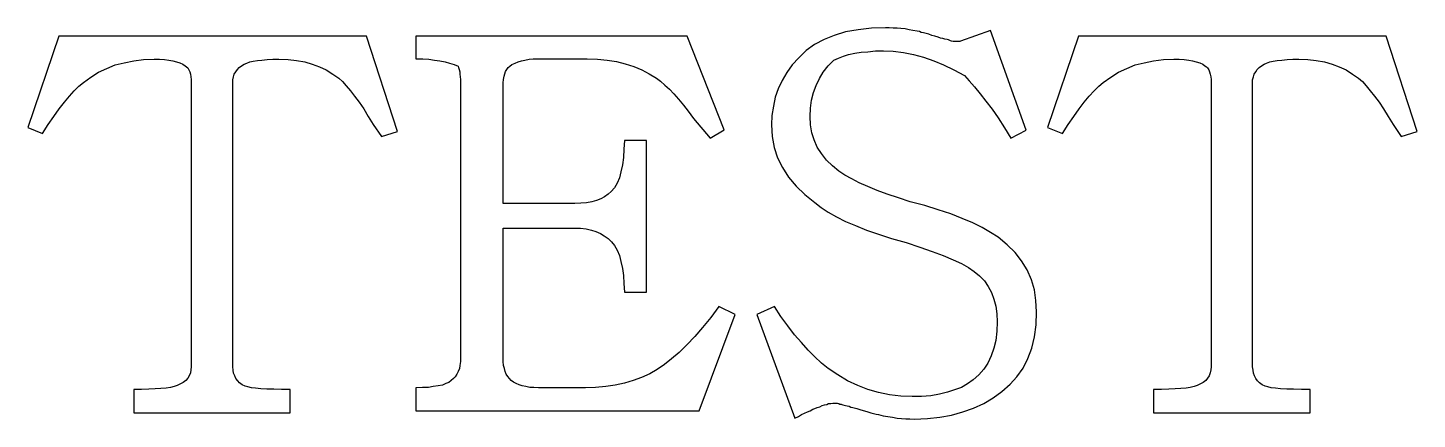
# Model space of a CAD drawing. Extents: x 1 to 190, y -1 to 52.
import ezdxf

# ---------------------------------------------------------------- set-up
doc = ezdxf.new("R2010")
doc.units = 0

msp = doc.modelspace()

# ---------------------------------------------------------------- linework, layer by layer
at = {"layer": 'Layer 0'}
for points in [[(102.890594, 14.177635), (102.890594, 14.177635), (100.476288, 13.098902), (105.664474, -0.924628), (106.126793, -0.719155), (106.537735, -0.462314), (106.948685, -0.256841), (107.359627, -0.102736), (107.719208, 0.051368), (108.078789, 0.256841), (108.386993, 0.359578), (108.695206, 0.513682), (109.054779, 0.616419), (109.362991, 0.770524), (109.671204, 0.87326), (109.979408, 0.924628), (110.236252, 1.027365), (110.544464, 1.027365), (110.8013, 1.078733), (111.058144, 1.078733), (111.109512, 1.078733), (111.21225, 1.078733), (111.314987, 1.078733), (111.417725, 1.078733), (111.520454, 1.027365), (111.623192, 1.027365), (111.777298, 0.975997), (111.931404, 0.975997), (112.034142, 0.924628), (112.188248, 0.87326), (112.342346, 0.821892), (112.547821, 0.770524), (112.753296, 0.719155), (113.010139, 0.667787), (113.266975, 0.565051), (113.523819, 0.513682), (114.088867, 0.359578), (114.602554, 0.205473), (115.116234, 0.051368), (115.578552, -0.102736), (115.989494, -0.205473), (116.349075, -0.308209), (116.708649, -0.410946), (117.016861, -0.462314), (117.633278, -0.616419), (118.301064, -0.719155), (118.917488, -0.821892), (119.533905, -0.924628), (120.150322, -0.975997), (120.71537, -1.027365), (121.280426, -1.027365), (121.845474, -1.078733), (123.643364, -0.975997), (125.338516, -0.821892), (126.930931, -0.513682), (128.471985, -0.102736), (129.910294, 0.410946), (131.297226, 1.027365), (132.581436, 1.797889), (133.762909, 2.671149), (134.893005, 3.647145), (135.817642, 4.67451), (136.639526, 5.85598), (137.307312, 7.140186), (137.820999, 8.527128), (138.180573, 10.068176), (138.437424, 11.71196), (138.488785, 13.45848), (138.386047, 14.999527), (138.180573, 16.437838), (137.769623, 17.824781), (137.204575, 19.160355), (136.434052, 20.393192), (135.560791, 21.523294), (134.482056, 22.550659), (133.249222, 23.578024), (132.221863, 24.245811), (131.091751, 24.913599), (129.807556, 25.530018), (128.369247, 26.146437), (126.828194, 26.762856), (125.133041, 27.327906), (123.283783, 27.892956), (121.331795, 28.406639), (119.73938, 28.920321), (118.198326, 29.434004), (116.811386, 29.947687), (115.578552, 30.461369), (114.397079, 30.975052), (113.369713, 31.488733), (112.445084, 32.002415), (111.623192, 32.567467), (110.749931, 33.286621), (109.92804, 34.057144), (109.260254, 34.930405), (108.695206, 35.803665), (108.284256, 36.779663), (107.976051, 37.755661), (107.770576, 38.834393), (107.719208, 39.964493), (107.770576, 41.094597), (107.924683, 42.173328), (108.181519, 43.200695), (108.5411, 44.176689), (109.00341, 45.101318), (109.517097, 45.974579), (110.184883, 46.847839), (110.955406, 47.618362), (111.571823, 47.875202), (112.239616, 48.132046), (112.958771, 48.388885), (113.780663, 48.542992), (114.653923, 48.697094), (115.578552, 48.748463), (116.605911, 48.8512), (117.684647, 48.8512), (119.020218, 48.799831), (120.407166, 48.645725), (121.742737, 48.388885), (123.129684, 48.029308), (124.516624, 47.515625), (125.852196, 46.950577), (127.239143, 46.282787), (128.677444, 45.512264), (129.345245, 44.79311), (130.064392, 43.971218), (130.834915, 43.046589), (131.605438, 42.019222), (132.427338, 40.940491), (133.249222, 39.759022), (134.122482, 38.423447), (134.995743, 37.036503), (137.050476, 38.115238), (132.221863, 51.625084), (128.163773, 50.186775), (128.061035, 50.135406), (127.958298, 50.135406), (127.804192, 50.135406), (127.701454, 50.135406), (127.547348, 50.135406), (127.444611, 50.135406), (127.290512, 50.135406), (127.136406, 50.135406), (126.930931, 50.186775), (126.776825, 50.238144), (126.519981, 50.340878), (126.314514, 50.392246), (126.006302, 50.443615), (125.749458, 50.546352), (125.441254, 50.597721), (125.133041, 50.700459), (124.670731, 50.854561), (124.259781, 50.957298), (123.848839, 51.111404), (123.489258, 51.214138), (123.129684, 51.316875), (122.821472, 51.368244), (122.564629, 51.470982), (122.256424, 51.52235), (121.691368, 51.625084), (121.177689, 51.727821), (120.61264, 51.830559), (120.047585, 51.881927), (119.533905, 51.933296), (119.020218, 51.933296), (118.45517, 51.984661), (117.94149, 51.984661), (116.040863, 51.933296), (114.242973, 51.727821), (112.547821, 51.419613), (111.006775, 50.957298), (109.619835, 50.392246), (108.335625, 49.724461), (107.205528, 48.902569), (106.178162, 47.926571), (105.304901, 46.950577), (104.585747, 45.92321), (103.917961, 44.844479), (103.404274, 43.714375), (102.993332, 42.584274), (102.736488, 41.351437), (102.531013, 40.118599), (102.479645, 38.834393), (102.582382, 37.241978), (102.839226, 35.752296), (103.301537, 34.365356), (103.969322, 33.029781), (104.791214, 31.745575), (105.818581, 30.512737), (107.000053, 29.382635), (108.386993, 28.303902), (109.208885, 27.636116), (110.184883, 26.968328), (111.314987, 26.35191), (112.547821, 25.735491), (113.8834, 25.170439), (115.373077, 24.55402), (117.016861, 23.98897), (118.763382, 23.42392), (120.766739, 22.858868), (122.615997, 22.242449), (124.31115, 21.677399), (125.800827, 21.112349), (127.136406, 20.547298), (128.26651, 20.033615), (129.242508, 19.468565), (130.013031, 18.954882), (130.732178, 18.338463), (131.399963, 17.670675), (131.913651, 16.900152), (132.375961, 16.07826), (132.684174, 15.205), (132.94101, 14.229004), (133.095123, 13.201639), (133.146484, 12.122906), (133.095123, 10.838699), (132.94101, 9.605862), (132.684174, 8.527128), (132.3246, 7.499763), (131.862289, 6.523767), (131.297226, 5.701875), (130.62944, 4.931352), (129.858917, 4.263564), (129.088394, 3.698514), (128.26651, 3.236199), (127.341873, 2.876622), (126.365883, 2.568412), (125.287148, 2.311571), (124.105675, 2.106098), (122.872841, 2.003361), (121.588631, 2.003361), (120.047585, 2.05473), (118.506538, 2.208834), (117.016861, 2.517044), (115.578552, 2.92799), (114.191605, 3.493041), (112.804665, 4.109459), (111.469086, 4.931352), (110.184883, 5.804612), (109.260254, 6.523767), (108.335625, 7.397027), (107.462364, 8.270288), (106.537735, 9.297652), (105.613113, 10.376386), (104.688484, 11.557855), (103.763855, 12.842061), (102.890594, 14.177635)], [(15.872787, -0.205473), (15.872787, -0.205473), (37.13924, -0.205473), (37.13924, 2.92799), (35.957771, 2.92799), (34.879036, 2.979358), (33.954411, 2.979358), (33.132519, 3.030726), (32.413361, 3.133463), (31.84831, 3.184831), (31.385998, 3.287568), (31.026419, 3.390304), (30.615473, 3.595777), (30.255896, 3.852618), (29.999054, 4.109459), (29.742214, 4.417669), (29.588108, 4.777246), (29.434004, 5.136825), (29.382635, 5.547771), (29.331266, 6.010085), (29.331266, 44.536266), (29.331266, 44.947212), (29.434004, 45.358158), (29.536739, 45.717735), (29.742214, 46.025948), (29.947687, 46.334156), (30.204527, 46.590996), (30.512737, 46.847839), (30.872314, 47.05331), (31.231892, 47.207417), (31.642838, 47.361523), (32.105152, 47.464256), (32.670204, 47.566994), (33.286621, 47.618362), (34.005779, 47.669731), (34.776302, 47.7211), (35.598194, 47.7211), (36.831032, 47.669731), (37.961132, 47.566994), (39.091232, 47.361523), (40.118599, 47.05331), (41.094597, 46.693733), (42.019222, 46.282787), (42.892483, 45.717735), (43.714375, 45.152687), (44.228058, 44.690372), (44.741741, 44.12532), (45.306789, 43.457535), (45.871841, 42.73838), (46.488262, 41.916489), (47.104679, 40.991859), (47.7211, 39.964493), (48.388885, 38.885761), (49.518986, 37.241978), (51.676453, 37.909763), (47.464256, 50.854561), (5.701875, 50.854561), (1.489679, 38.474815), (3.493041, 37.652924), (4.263564, 38.885761), (5.034088, 39.964493), (5.753243, 40.991859), (6.472399, 41.916489), (7.140186, 42.73838), (7.807973, 43.457535), (8.424392, 44.073952), (9.040811, 44.587635), (10.068176, 45.306789), (11.095541, 45.974579), (12.225642, 46.488262), (13.355743, 46.950577), (14.588581, 47.258785), (15.872787, 47.515625), (17.208363, 47.669731), (18.646673, 47.7211), (19.365828, 47.7211), (20.033615, 47.669731), (20.650034, 47.618362), (21.163717, 47.515625), (21.677399, 47.361523), (22.139713, 47.258785), (22.550659, 47.05331), (22.858868, 46.847839), (23.064342, 46.693733), (23.218447, 46.539631), (23.372551, 46.282787), (23.475288, 46.025948), (23.578024, 45.717735), (23.629393, 45.358158), (23.680761, 44.998581), (23.680761, 44.536266), (23.680761, 6.010085), (23.629393, 5.599139), (23.578024, 5.188193), (23.42392, 4.777246), (23.218447, 4.469037), (22.961605, 4.160828), (22.602028, 3.903986), (22.242449, 3.698514), (21.780136, 3.493041), (21.36919, 3.338936), (20.855507, 3.236199), (20.290457, 3.133463), (19.571301, 3.082095), (18.800777, 3.030726), (17.927517, 2.979358), (16.951521, 2.92799), (15.872787, 2.92799), (15.872787, -0.205473)], [(54.193497, 0.051368), (54.193497, 0.051368), (92.668312, 0.051368), (97.548294, 13.098902), (95.339462, 14.177635), (94.260727, 12.687956), (93.130623, 11.352382), (92.051895, 10.119544), (90.97316, 8.989443), (89.945793, 7.962078), (88.918434, 7.088818), (87.942436, 6.318294), (86.966438, 5.650507), (85.939072, 5.085456), (84.808968, 4.571774), (83.678871, 4.160828), (82.497398, 3.80125), (81.264565, 3.544409), (79.980354, 3.338936), (78.593414, 3.236199), (77.206474, 3.184831), (70.836807, 3.184831), (70.22039, 3.236199), (69.655342, 3.236199), (69.141655, 3.338936), (68.627975, 3.441672), (68.217026, 3.595777), (67.806084, 3.749882), (67.446503, 3.955355), (67.138298, 4.160828), (66.881454, 4.417669), (66.67598, 4.725878), (66.470505, 5.034088), (66.316406, 5.393666), (66.213669, 5.804612), (66.110931, 6.215558), (66.059563, 6.72924), (66.059563, 7.242922), (66.059563, 24.810862), (75.768158, 24.810862), (76.538681, 24.810862), (77.309204, 24.708126), (78.028366, 24.55402), (78.644783, 24.348547), (79.2612, 24.091707), (79.774879, 23.783497), (80.288567, 23.42392), (80.750877, 22.961605), (81.161827, 22.447922), (81.5214, 21.831503), (81.829613, 21.112349), (82.035088, 20.290457), (82.240562, 19.365828), (82.394661, 18.389832), (82.44603, 17.311098), (82.497398, 16.129629), (85.52813, 16.129629), (85.52813, 36.728294), (82.497398, 36.728294), (82.44603, 35.546825), (82.394661, 34.416725), (82.240562, 33.389359), (82.035088, 32.464729), (81.829613, 31.642838), (81.5214, 30.923683), (81.161827, 30.307264), (80.699509, 29.793581), (80.288567, 29.434004), (79.826248, 29.074427), (79.312569, 28.817585), (78.696152, 28.560743), (78.079727, 28.406639), (77.360573, 28.252535), (76.59005, 28.201166), (75.768158, 28.149797), (66.059563, 28.149797), (66.059563, 44.073952), (66.059563, 44.536266), (66.110931, 44.998581), (66.1623, 45.409527), (66.265038, 45.769104), (66.367775, 46.077316), (66.521873, 46.334156), (66.727348, 46.590996), (66.932823, 46.796471), (67.241028, 47.001942), (67.651978, 47.207417), (68.06292, 47.361523), (68.525238, 47.515625), (68.987549, 47.618362), (69.552605, 47.7211), (70.117653, 47.772469), (70.682701, 47.772469), (77.46331, 47.772469), (78.850258, 47.7211), (80.185829, 47.618362), (81.418663, 47.412888), (82.600136, 47.104679), (83.781609, 46.745102), (84.860336, 46.282787), (85.887703, 45.769104), (86.863701, 45.152687), (87.428749, 44.741741), (87.993805, 44.228058), (88.610222, 43.663006), (89.226639, 43.046589), (89.843056, 42.327435), (90.510849, 41.505543), (91.178635, 40.683651), (91.897789, 39.707653), (94.15799, 37.036503), (96.058617, 38.166607), (91.024529, 50.854561), (54.193497, 50.854561), (54.193497, 47.772469), (55.118126, 47.772469), (55.940018, 47.7211), (56.710541, 47.618362), (57.429695, 47.515625), (58.148853, 47.361523), (58.76527, 47.207417), (59.381691, 47.001942), (59.946739, 46.796471), (59.998108, 46.590996), (60.049477, 46.334156), (60.152214, 46.025948), (60.152214, 45.717735), (60.203583, 45.358158), (60.254951, 44.998581), (60.254951, 44.536266), (60.254951, 44.073952), (60.254951, 7.242922), (60.254951, 6.72924), (60.152214, 6.215558), (60.100845, 5.804612), (59.946739, 5.393666), (59.741268, 5.034088), (59.535793, 4.67451), (59.278954, 4.417669), (58.970745, 4.160828), (58.662533, 3.903986), (58.251587, 3.749882), (57.789276, 3.544409), (57.224224, 3.441672), (56.556438, 3.338936), (55.888649, 3.236199), (55.066757, 3.236199), (54.193497, 3.184831), (54.193497, 0.051368)], [(154.361572, -0.205473), (154.361572, -0.205473), (175.628021, -0.205473), (175.628021, 2.92799), (174.446564, 2.92799), (173.367828, 2.979358), (172.443192, 2.979358), (171.621307, 3.030726), (170.902145, 3.133463), (170.337097, 3.184831), (169.874786, 3.287568), (169.515198, 3.390304), (169.104263, 3.595777), (168.744675, 3.852618), (168.487839, 4.109459), (168.231003, 4.417669), (168.076889, 4.777246), (167.922791, 5.136825), (167.871414, 5.547771), (167.820053, 6.010085), (167.820053, 44.536266), (167.820053, 44.947212), (167.922791, 45.358158), (168.025528, 45.717735), (168.231003, 46.025948), (168.436478, 46.334156), (168.693314, 46.590996), (169.001526, 46.847839), (169.361099, 47.05331), (169.720673, 47.207417), (170.131622, 47.361523), (170.593933, 47.464256), (171.158997, 47.566994), (171.775406, 47.618362), (172.494568, 47.669731), (173.265091, 47.7211), (174.086975, 47.7211), (175.319824, 47.669731), (176.449921, 47.566994), (177.580017, 47.361523), (178.607391, 47.05331), (179.583374, 46.693733), (180.508011, 46.282787), (181.381271, 45.717735), (182.203156, 45.152687), (182.716843, 44.690372), (183.23053, 44.12532), (183.795578, 43.457535), (184.360626, 42.73838), (184.977051, 41.916489), (185.59346, 40.991859), (186.209885, 39.964493), (186.87767, 38.885761), (188.007767, 37.241978), (190.165237, 37.909763), (185.953049, 50.854561), (144.190659, 50.854561), (139.97847, 38.474815), (141.981827, 37.652924), (142.75235, 38.885761), (143.522873, 39.964493), (144.242035, 40.991859), (144.961182, 41.916489), (145.628967, 42.73838), (146.296753, 43.457535), (146.913177, 44.073952), (147.529602, 44.587635), (148.556961, 45.306789), (149.58432, 45.974579), (150.714432, 46.488262), (151.844528, 46.950577), (153.077362, 47.258785), (154.361572, 47.515625), (155.697144, 47.669731), (157.135452, 47.7211), (157.854614, 47.7211), (158.5224, 47.669731), (159.138824, 47.618362), (159.652496, 47.515625), (160.166183, 47.361523), (160.628494, 47.258785), (161.039444, 47.05331), (161.347656, 46.847839), (161.553131, 46.693733), (161.70723, 46.539631), (161.861343, 46.282787), (161.964081, 46.025948), (162.066803, 45.717735), (162.118179, 45.358158), (162.16954, 44.998581), (162.16954, 44.536266), (162.16954, 6.010085), (162.118179, 5.599139), (162.066803, 5.188193), (161.912704, 4.777246), (161.70723, 4.469037), (161.450394, 4.160828), (161.09082, 3.903986), (160.731232, 3.698514), (160.268921, 3.493041), (159.857971, 3.338936), (159.344299, 3.236199), (158.779236, 3.133463), (158.060089, 3.082095), (157.289566, 3.030726), (156.416306, 2.979358), (155.440308, 2.92799), (154.361572, 2.92799), (154.361572, -0.205473)]]:
    msp.add_lwpolyline(points, dxfattribs=at)

doc.saveas('drawing.dxf')
